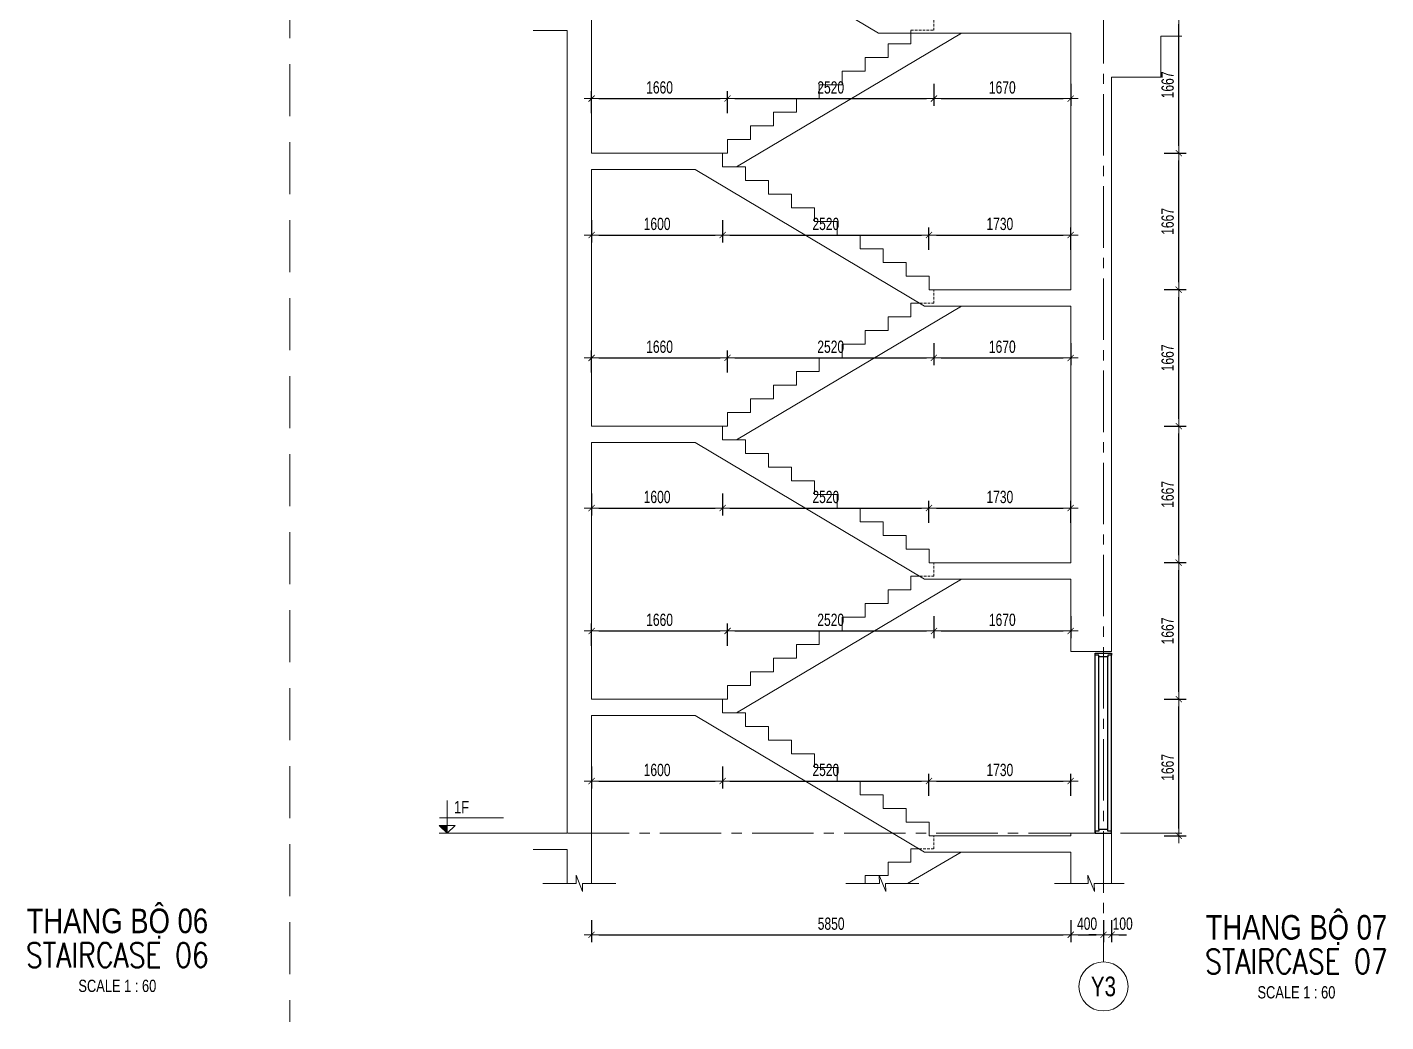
# Model space of a CAD drawing. Header units: millimetres. Extents: x -179076 to 152218, y -28646 to 38481.
# Drawn here: x 86112 to 102702, y -28646 to -16502 of the extents above; entities that cross this region are included whole.
import ezdxf
from ezdxf.enums import TextEntityAlignment as Align

# ---------------------------------------------------------------- set-up
doc = ezdxf.new("R2010")
doc.units = ezdxf.units.MM
doc.linetypes.add('CENTER2', pattern=[1.125, 0.75, -0.125, 0.125, -0.125])
doc.linetypes.add('HIDDEN2', pattern=[4.7625, 3.175, -1.5875])
doc.layers.get('Defpoints').update_dxf_attribs({"color": 151, "lineweight": 9})
doc.layers.add('A-DOOR', color=4, linetype='Continuous')
doc.layers.add('DOOR', color=4, linetype='Continuous')
for name, color, linetype, lineweight in [('NDC_S_ANNO', 7, 'Continuous', 20), ('NDC_S_AXIS', 5, 'CENTER2', 13), ('NDC_S_CONTINUOUS', 3, 'Continuous', 20), ('NDC_S_DIM', 1, 'Continuous', 15), ('NDC_S_ENG TITLE', 3, 'Continuous', 20), ('NDC_S_HIDDEN', 8, 'HIDDEN2', 13), ('NDC_S_SLAB', 2, 'Continuous', 20), ('NDC_S_SYMBOL', 1, 'Continuous', 15), ('NDC_S_TEXT SYMBOL', 7, 'Continuous', 20), ('NDC_S_VN TEXT', 7, 'Continuous', 20), ('NDC_S_VN TITLE', 6, 'Continuous', 35)]:
    doc.layers.add(name, color=color, linetype=linetype, lineweight=lineweight)
doc.styles.add('NDC_ANNO', font='', dxfattribs={"width": 0.8})
doc.styles.add('NDC_DIM', font='', dxfattribs={"width": 0.75})
doc.styles.add('NDC_EN TXT', font='romans.shx', dxfattribs={"width": 0.8})
doc.styles.add('NDC_VIE TXT', font='arial.ttf', dxfattribs={"width": 0.8})
doc.styles.get('NDC_ANNO').set_extended_font_data('Dotum')
doc.styles.get('NDC_DIM').set_extended_font_data('Dotum')
doc.dimstyles.new('NDC_dim_60', dxfattribs={"dimscale": 60, "dimtxt": 2.5, "dimasz": 1.5, "dimexe": 1.5, "dimexo": 2.5, "dimgap": 1, "dimtad": 1, "dimdec": 0, "dimzin": 0, "dimdsep": 46, "dimtxsty": 'NDC_DIM', "dimblk": 'DIMMARK', "dimcen": 0.09, "dimdle": 1.2, "dimclrd": 1, "dimclre": 1, "dimclrt": 3, "dimadec": 0, "dimazin": 0, "dimtfac": 1, "dimtdec": 0, "dimtix": 1, "dimtofl": 0, "dimtmove": 0, "dimatfit": 3, "dimfxl": 3, "dimfxlon": 1, "dimtolj": 1, "dimtzin": 0, "dimarcsym": 0})

# ---------------------------------------------------------------- blocks, each defined once
blk = doc.blocks.new('Drawing name_symbol')
at = {"layer": 'NDC_S_ENG TITLE', "style": 'NDC_EN TXT', "width": 0.8}
blk.add_attdef('SECTDET1', text='', height=5, dxfattribs=at).set_placement((0, 1.01), align=Align.CENTER)
at = {"layer": 'NDC_S_TEXT SYMBOL', "lineweight": 25, "style": 'NDC_ANNO', "width": 0.8}
blk.add_attdef('SSCALE', text='', height=2.5, dxfattribs=at).set_placement((0, -4), align=Align.CENTER)
at = {"layer": 'NDC_S_VN TITLE', "style": 'NDC_VIE TXT', "width": 0.8}
blk.add_attdef('SECTDET2', text='', height=5, dxfattribs=at).set_placement((0, 7.97), align=Align.CENTER)
blk = doc.blocks.new('X-SECTION-2$0$X-SEC-DOO2')
at = {"layer": 'A-DOOR'}
for p, q in [((41976, 101972), (41976, 104172)), ((42021, 102017), (42021, 104127)), ((42131, 102017), (42131, 104127)), ((42176, 101972), (42176, 104172))]:
    blk.add_line(p, q, dxfattribs=at)
for points in [[(41976, 104172), (41976, 104147), (42021, 104147), (42021, 104127), (42131, 104127), (42131, 104147), (42176, 104147), (42176, 104172)], [(41976, 101972), (41976, 101997), (42021, 101997), (42021, 102017), (42131, 102017), (42131, 101997), (42176, 101997), (42176, 101972)]]:
    blk.add_lwpolyline(points, close=True, dxfattribs=at)
at = {"layer": 'Defpoints'}
blk.add_line((41976, 104192), (42176, 104192), dxfattribs=at)
blk = doc.blocks.new('kata_block_CT')
at = {"layer": 'NDC_S_ANNO'}
blk.add_hatch(color=3, dxfattribs=at).paths.add_polyline_path([(0, 1.6), (-1.61, 1.6), (0, 0)])
at = {"layer": 'NDC_S_ANNO', "ltscale": 50}
h = blk.add_hatch(dxfattribs=at)
h.set_pattern_fill('ANSI31', color=256, scale=1.406, style=0)
h.paths.add_polyline_path([(0, 1.6), (0, 0), (1.61, 1.6)])
for p, q in [((-1.59, 3.14), (11.47, 3.14)), ((11.56, 0), (-1.64, 0))]:
    blk.add_line(p, q, dxfattribs=at)
for points in [[(0, 6.69), (0, 0)], [(0, 0), (-1.61, 1.6), (0, 1.6)], [(0, 0), (1.61, 1.6), (0, 1.6)]]:
    blk.add_lwpolyline(points, dxfattribs=at)
at = {"layer": 'NDC_S_ANNO', "color": 8, "ltscale": 50}
blk.add_lwpolyline([(0, 0), (-1.61, 1.6), (0, 1.6)], dxfattribs=at)
at = {"layer": 'NDC_S_TEXT SYMBOL', "color": 3, "style": 'NDC_ANNO', "width": 0.8}
blk.add_attdef('CT', (1.41, 4.07), '', height=2.5, dxfattribs=at)
blk = doc.blocks.new('DIMMARK')
at = {"layer": 'NDC_S_DIM', "color": 1}
blk.add_line((-1.5, 0), (1, 0), dxfattribs=at)
at = {"layer": 'NDC_S_DIM', "color": 2, "const_width": 0.1}
blk.add_lwpolyline([(-0.42, -0.42), (0.42, 0.42)], dxfattribs=at)
blk = doc.blocks.new('*D865')
at = {"layer": 'Defpoints', "color": 0, "transparency": 16777216}
for p in [(93004, -26329), (98854, -26329), (98854, -27584)]:
    blk.add_point(p, dxfattribs=at)
at = {"layer": 'NDC_S_DIM', "color": 1, "lineweight": -2, "transparency": 16777216}
for p, q in [((93004, -27404), (93004, -27674)), ((98854, -27404), (98854, -27674)), ((93094, -27584), (98764, -27584))]:
    blk.add_line(p, q, dxfattribs=at)
at = {"layer": 'NDC_S_DIM', "color": 1, "lineweight": -2, "transparency": 16777216, "xscale": 90, "yscale": 90, "zscale": 90, "rotation": 180}
blk.add_blockref('DIMMARK', (93004, -27584), dxfattribs=at)
at = {"layer": 'NDC_S_DIM', "color": 1, "lineweight": -2, "transparency": 16777216, "xscale": 90, "yscale": 90, "zscale": 90}
blk.add_blockref('DIMMARK', (98854, -27584), dxfattribs=at)
at = {"layer": 'NDC_S_DIM', "color": 3, "transparency": 16777216, "insert": (95929, -27449), "char_height": 150, "attachment_point": 5, "style": 'NDC_DIM'}
blk.add_mtext('\\A1;5850', dxfattribs=at)
blk = doc.blocks.new('*D866')
at = {"layer": 'Defpoints', "color": 0, "transparency": 16777216}
for p in [(99254, -25979), (98854, -26329), (99254, -27584)]:
    blk.add_point(p, dxfattribs=at)
at = {"layer": 'NDC_S_DIM', "color": 1, "lineweight": -2, "transparency": 16777216}
for p, q in [((98854, -27404), (98854, -27674)), ((99254, -27404), (99254, -27674)), ((98944, -27584), (99164, -27584))]:
    blk.add_line(p, q, dxfattribs=at)
at = {"layer": 'NDC_S_DIM', "color": 1, "lineweight": -2, "transparency": 16777216, "xscale": 90, "yscale": 90, "zscale": 90, "rotation": 180}
blk.add_blockref('DIMMARK', (98854, -27584), dxfattribs=at)
at = {"layer": 'NDC_S_DIM', "color": 1, "lineweight": -2, "transparency": 16777216, "xscale": 90, "yscale": 90, "zscale": 90}
blk.add_blockref('DIMMARK', (99254, -27584), dxfattribs=at)
at = {"layer": 'NDC_S_DIM', "color": 3, "transparency": 16777216, "insert": (99054, -27449), "char_height": 150, "attachment_point": 5, "style": 'NDC_DIM'}
blk.add_mtext('\\A1;400', dxfattribs=at)
blk = doc.blocks.new('*U187')
at = {"layer": 'NDC_S_SYMBOL'}
blk.add_line((0, 5), (0, 9), dxfattribs=at)
blk.add_circle((0, 0), 5, dxfattribs=at)
at = {"layer": 'NDC_S_TEXT SYMBOL', "color": 7, "style": 'NDC_ANNO', "width": 0.8}
blk.add_attdef('GRID', text='', height=4, dxfattribs=at).set_placement((0, 0), align=Align.MIDDLE)
blk = doc.blocks.new('*D867')
at = {"layer": 'Defpoints', "color": 0, "transparency": 16777216}
for p in [(99254, -25979), (99354, -26994), (99354, -27584)]:
    blk.add_point(p, dxfattribs=at)
at = {"layer": 'NDC_S_DIM', "color": 1, "lineweight": -2, "transparency": 16777216}
for p, q in [((99254, -27404), (99254, -27674)), ((99354, -27404), (99354, -27674)), ((99164, -27584), (99074, -27584)), ((99444, -27584), (99534, -27584))]:
    blk.add_line(p, q, dxfattribs=at)
at = {"layer": 'NDC_S_DIM', "color": 1, "lineweight": -2, "transparency": 16777216, "xscale": 90, "yscale": 90, "zscale": 90}
blk.add_blockref('DIMMARK', (99254, -27584), dxfattribs=at)
at = {"layer": 'NDC_S_DIM', "color": 1, "lineweight": -2, "transparency": 16777216, "xscale": 90, "yscale": 90, "zscale": 90, "rotation": 180}
blk.add_blockref('DIMMARK', (99354, -27584), dxfattribs=at)
at = {"layer": 'NDC_S_DIM', "color": 3, "transparency": 16777216, "insert": (99489, -27449), "char_height": 150, "attachment_point": 5, "style": 'NDC_DIM'}
blk.add_mtext('\\A1;100', dxfattribs=at)
blk = doc.blocks.new('*D924')
at = {"layer": 'Defpoints', "color": 0, "transparency": 16777216}
for p in [(93004, -24707), (94604, -24707), (94604, -25707)]:
    blk.add_point(p, dxfattribs=at)
at = {"layer": 'NDC_S_DIM', "color": 1, "lineweight": -2, "transparency": 16777216}
for p, q in [((93004, -25527), (93004, -25797)), ((94604, -25527), (94604, -25797)), ((93094, -25707), (94514, -25707))]:
    blk.add_line(p, q, dxfattribs=at)
at = {"layer": 'NDC_S_DIM', "color": 1, "lineweight": -2, "transparency": 16777216, "xscale": 90, "yscale": 90, "zscale": 90, "rotation": 180}
blk.add_blockref('DIMMARK', (93004, -25707), dxfattribs=at)
at = {"layer": 'NDC_S_DIM', "color": 1, "lineweight": -2, "transparency": 16777216, "xscale": 90, "yscale": 90, "zscale": 90}
blk.add_blockref('DIMMARK', (94604, -25707), dxfattribs=at)
at = {"layer": 'NDC_S_DIM', "color": 3, "transparency": 16777216, "insert": (93804, -25572), "char_height": 150, "attachment_point": 5, "style": 'NDC_DIM'}
blk.add_mtext('\\A1;1600', dxfattribs=at)
blk = doc.blocks.new('*D925')
at = {"layer": 'Defpoints', "color": 0, "transparency": 16777216}
for p in [(94604, -24707), (97124, -25707), (97124, -26344)]:
    blk.add_point(p, dxfattribs=at)
at = {"layer": 'NDC_S_DIM', "color": 1, "lineweight": -2, "transparency": 16777216}
for p, q in [((94604, -25527), (94604, -25797)), ((94694, -25707), (97034, -25707)), ((97124, -25887), (97124, -25617))]:
    blk.add_line(p, q, dxfattribs=at)
at = {"layer": 'NDC_S_DIM', "color": 1, "lineweight": -2, "transparency": 16777216, "xscale": 90, "yscale": 90, "zscale": 90, "rotation": 180}
blk.add_blockref('DIMMARK', (94604, -25707), dxfattribs=at)
at = {"layer": 'NDC_S_DIM', "color": 1, "lineweight": -2, "transparency": 16777216, "xscale": 90, "yscale": 90, "zscale": 90}
blk.add_blockref('DIMMARK', (97124, -25707), dxfattribs=at)
at = {"layer": 'NDC_S_DIM', "color": 3, "transparency": 16777216, "insert": (95864, -25572), "char_height": 150, "attachment_point": 5, "style": 'NDC_DIM'}
blk.add_mtext('\\A1;2520', dxfattribs=at)
blk = doc.blocks.new('*D926')
at = {"layer": 'Defpoints', "color": 0, "transparency": 16777216}
for p in [(98854, -25707), (97124, -26344), (98854, -26344)]:
    blk.add_point(p, dxfattribs=at)
at = {"layer": 'NDC_S_DIM', "color": 1, "lineweight": -2, "transparency": 16777216}
for p, q in [((97124, -25887), (97124, -25617)), ((97214, -25707), (98764, -25707)), ((98854, -25887), (98854, -25617))]:
    blk.add_line(p, q, dxfattribs=at)
at = {"layer": 'NDC_S_DIM', "color": 1, "lineweight": -2, "transparency": 16777216, "xscale": 90, "yscale": 90, "zscale": 90, "rotation": 180}
blk.add_blockref('DIMMARK', (97124, -25707), dxfattribs=at)
at = {"layer": 'NDC_S_DIM', "color": 1, "lineweight": -2, "transparency": 16777216, "xscale": 90, "yscale": 90, "zscale": 90}
blk.add_blockref('DIMMARK', (98854, -25707), dxfattribs=at)
at = {"layer": 'NDC_S_DIM', "color": 3, "transparency": 16777216, "insert": (97989, -25572), "char_height": 150, "attachment_point": 5, "style": 'NDC_DIM'}
blk.add_mtext('\\A1;1730', dxfattribs=at)
blk = doc.blocks.new('*D927')
at = {"layer": 'Defpoints', "color": 0, "transparency": 16777216}
for p in [(94664, -23874), (93004, -24707), (94664, -24707)]:
    blk.add_point(p, dxfattribs=at)
at = {"layer": 'NDC_S_DIM', "color": 1, "lineweight": -2, "transparency": 16777216}
for p, q in [((93004, -24054), (93004, -23784)), ((93094, -23874), (94574, -23874)), ((94664, -24054), (94664, -23784))]:
    blk.add_line(p, q, dxfattribs=at)
at = {"layer": 'NDC_S_DIM', "color": 1, "lineweight": -2, "transparency": 16777216, "xscale": 90, "yscale": 90, "zscale": 90, "rotation": 180}
blk.add_blockref('DIMMARK', (93004, -23874), dxfattribs=at)
at = {"layer": 'NDC_S_DIM', "color": 1, "lineweight": -2, "transparency": 16777216, "xscale": 90, "yscale": 90, "zscale": 90}
blk.add_blockref('DIMMARK', (94664, -23874), dxfattribs=at)
at = {"layer": 'NDC_S_DIM', "color": 3, "transparency": 16777216, "insert": (93834, -23739), "char_height": 150, "attachment_point": 5, "style": 'NDC_DIM'}
blk.add_mtext('\\A1;1660', dxfattribs=at)
blk = doc.blocks.new('*D928')
at = {"layer": 'Defpoints', "color": 0, "transparency": 16777216}
for p in [(97184, -23207), (97184, -23874), (94664, -24707)]:
    blk.add_point(p, dxfattribs=at)
at = {"layer": 'NDC_S_DIM', "color": 1, "lineweight": -2, "transparency": 16777216}
for p, q in [((97184, -23694), (97184, -23964)), ((94664, -24054), (94664, -23784)), ((94754, -23874), (97094, -23874))]:
    blk.add_line(p, q, dxfattribs=at)
at = {"layer": 'NDC_S_DIM', "color": 1, "lineweight": -2, "transparency": 16777216, "xscale": 90, "yscale": 90, "zscale": 90, "rotation": 180}
blk.add_blockref('DIMMARK', (94664, -23874), dxfattribs=at)
at = {"layer": 'NDC_S_DIM', "color": 1, "lineweight": -2, "transparency": 16777216, "xscale": 90, "yscale": 90, "zscale": 90}
blk.add_blockref('DIMMARK', (97184, -23874), dxfattribs=at)
at = {"layer": 'NDC_S_DIM', "color": 3, "transparency": 16777216, "insert": (95924, -23739), "char_height": 150, "attachment_point": 5, "style": 'NDC_DIM'}
blk.add_mtext('\\A1;2520', dxfattribs=at)
blk = doc.blocks.new('*D929')
at = {"layer": 'Defpoints', "color": 0, "transparency": 16777216}
for p in [(97184, -23207), (98854, -23240), (98854, -23874)]:
    blk.add_point(p, dxfattribs=at)
at = {"layer": 'NDC_S_DIM', "color": 1, "lineweight": -2, "transparency": 16777216}
for p, q in [((97184, -23694), (97184, -23964)), ((98854, -23694), (98854, -23964)), ((97274, -23874), (98764, -23874))]:
    blk.add_line(p, q, dxfattribs=at)
at = {"layer": 'NDC_S_DIM', "color": 1, "lineweight": -2, "transparency": 16777216, "xscale": 90, "yscale": 90, "zscale": 90, "rotation": 180}
blk.add_blockref('DIMMARK', (97184, -23874), dxfattribs=at)
at = {"layer": 'NDC_S_DIM', "color": 1, "lineweight": -2, "transparency": 16777216, "xscale": 90, "yscale": 90, "zscale": 90}
blk.add_blockref('DIMMARK', (98854, -23874), dxfattribs=at)
at = {"layer": 'NDC_S_DIM', "color": 3, "transparency": 16777216, "insert": (98019, -23739), "char_height": 150, "attachment_point": 5, "style": 'NDC_DIM'}
blk.add_mtext('\\A1;1670', dxfattribs=at)
blk = doc.blocks.new('*D930')
at = {"layer": 'Defpoints', "color": 0, "transparency": 16777216}
for p in [(93004, -21374), (94604, -21374), (94604, -22374)]:
    blk.add_point(p, dxfattribs=at)
at = {"layer": 'NDC_S_DIM', "color": 1, "lineweight": -2, "transparency": 16777216}
for p, q in [((93004, -22194), (93004, -22464)), ((94604, -22194), (94604, -22464)), ((93094, -22374), (94514, -22374))]:
    blk.add_line(p, q, dxfattribs=at)
at = {"layer": 'NDC_S_DIM', "color": 1, "lineweight": -2, "transparency": 16777216, "xscale": 90, "yscale": 90, "zscale": 90, "rotation": 180}
blk.add_blockref('DIMMARK', (93004, -22374), dxfattribs=at)
at = {"layer": 'NDC_S_DIM', "color": 1, "lineweight": -2, "transparency": 16777216, "xscale": 90, "yscale": 90, "zscale": 90}
blk.add_blockref('DIMMARK', (94604, -22374), dxfattribs=at)
at = {"layer": 'NDC_S_DIM', "color": 3, "transparency": 16777216, "insert": (93804, -22239), "char_height": 150, "attachment_point": 5, "style": 'NDC_DIM'}
blk.add_mtext('\\A1;1600', dxfattribs=at)
blk = doc.blocks.new('*D931')
at = {"layer": 'Defpoints', "color": 0, "transparency": 16777216}
for p in [(94604, -21374), (97124, -22374), (97124, -23040)]:
    blk.add_point(p, dxfattribs=at)
at = {"layer": 'NDC_S_DIM', "color": 1, "lineweight": -2, "transparency": 16777216}
for p, q in [((94604, -22194), (94604, -22464)), ((94694, -22374), (97034, -22374)), ((97124, -22554), (97124, -22284))]:
    blk.add_line(p, q, dxfattribs=at)
at = {"layer": 'NDC_S_DIM', "color": 1, "lineweight": -2, "transparency": 16777216, "xscale": 90, "yscale": 90, "zscale": 90, "rotation": 180}
blk.add_blockref('DIMMARK', (94604, -22374), dxfattribs=at)
at = {"layer": 'NDC_S_DIM', "color": 1, "lineweight": -2, "transparency": 16777216, "xscale": 90, "yscale": 90, "zscale": 90}
blk.add_blockref('DIMMARK', (97124, -22374), dxfattribs=at)
at = {"layer": 'NDC_S_DIM', "color": 3, "transparency": 16777216, "insert": (95864, -22239), "char_height": 150, "attachment_point": 5, "style": 'NDC_DIM'}
blk.add_mtext('\\A1;2520', dxfattribs=at)
blk = doc.blocks.new('*D932')
at = {"layer": 'Defpoints', "color": 0, "transparency": 16777216}
for p in [(98854, -22374), (97124, -23040), (98854, -23040)]:
    blk.add_point(p, dxfattribs=at)
at = {"layer": 'NDC_S_DIM', "color": 1, "lineweight": -2, "transparency": 16777216}
for p, q in [((97124, -22554), (97124, -22284)), ((97214, -22374), (98764, -22374)), ((98854, -22554), (98854, -22284))]:
    blk.add_line(p, q, dxfattribs=at)
at = {"layer": 'NDC_S_DIM', "color": 1, "lineweight": -2, "transparency": 16777216, "xscale": 90, "yscale": 90, "zscale": 90, "rotation": 180}
blk.add_blockref('DIMMARK', (97124, -22374), dxfattribs=at)
at = {"layer": 'NDC_S_DIM', "color": 1, "lineweight": -2, "transparency": 16777216, "xscale": 90, "yscale": 90, "zscale": 90}
blk.add_blockref('DIMMARK', (98854, -22374), dxfattribs=at)
at = {"layer": 'NDC_S_DIM', "color": 3, "transparency": 16777216, "insert": (97989, -22239), "char_height": 150, "attachment_point": 5, "style": 'NDC_DIM'}
blk.add_mtext('\\A1;1730', dxfattribs=at)
blk = doc.blocks.new('*D933')
at = {"layer": 'Defpoints', "color": 0, "transparency": 16777216}
for p in [(94664, -20540), (93004, -21374), (94664, -21374)]:
    blk.add_point(p, dxfattribs=at)
at = {"layer": 'NDC_S_DIM', "color": 1, "lineweight": -2, "transparency": 16777216}
for p, q in [((93004, -20720), (93004, -20450)), ((93094, -20540), (94574, -20540)), ((94664, -20720), (94664, -20450))]:
    blk.add_line(p, q, dxfattribs=at)
at = {"layer": 'NDC_S_DIM', "color": 1, "lineweight": -2, "transparency": 16777216, "xscale": 90, "yscale": 90, "zscale": 90, "rotation": 180}
blk.add_blockref('DIMMARK', (93004, -20540), dxfattribs=at)
at = {"layer": 'NDC_S_DIM', "color": 1, "lineweight": -2, "transparency": 16777216, "xscale": 90, "yscale": 90, "zscale": 90}
blk.add_blockref('DIMMARK', (94664, -20540), dxfattribs=at)
at = {"layer": 'NDC_S_DIM', "color": 3, "transparency": 16777216, "insert": (93834, -20405), "char_height": 150, "attachment_point": 5, "style": 'NDC_DIM'}
blk.add_mtext('\\A1;1660', dxfattribs=at)
blk = doc.blocks.new('*D934')
at = {"layer": 'Defpoints', "color": 0, "transparency": 16777216}
for p in [(97184, -19874), (97184, -20540), (94664, -21374)]:
    blk.add_point(p, dxfattribs=at)
at = {"layer": 'NDC_S_DIM', "color": 1, "lineweight": -2, "transparency": 16777216}
for p, q in [((97184, -20360), (97184, -20630)), ((94664, -20720), (94664, -20450)), ((94754, -20540), (97094, -20540))]:
    blk.add_line(p, q, dxfattribs=at)
at = {"layer": 'NDC_S_DIM', "color": 1, "lineweight": -2, "transparency": 16777216, "xscale": 90, "yscale": 90, "zscale": 90, "rotation": 180}
blk.add_blockref('DIMMARK', (94664, -20540), dxfattribs=at)
at = {"layer": 'NDC_S_DIM', "color": 1, "lineweight": -2, "transparency": 16777216, "xscale": 90, "yscale": 90, "zscale": 90}
blk.add_blockref('DIMMARK', (97184, -20540), dxfattribs=at)
at = {"layer": 'NDC_S_DIM', "color": 3, "transparency": 16777216, "insert": (95924, -20405), "char_height": 150, "attachment_point": 5, "style": 'NDC_DIM'}
blk.add_mtext('\\A1;2520', dxfattribs=at)
blk = doc.blocks.new('*D935')
at = {"layer": 'Defpoints', "color": 0, "transparency": 16777216}
for p in [(97184, -19874), (98854, -19907), (98854, -20540)]:
    blk.add_point(p, dxfattribs=at)
at = {"layer": 'NDC_S_DIM', "color": 1, "lineweight": -2, "transparency": 16777216}
for p, q in [((97184, -20360), (97184, -20630)), ((98854, -20360), (98854, -20630)), ((97274, -20540), (98764, -20540))]:
    blk.add_line(p, q, dxfattribs=at)
at = {"layer": 'NDC_S_DIM', "color": 1, "lineweight": -2, "transparency": 16777216, "xscale": 90, "yscale": 90, "zscale": 90, "rotation": 180}
blk.add_blockref('DIMMARK', (97184, -20540), dxfattribs=at)
at = {"layer": 'NDC_S_DIM', "color": 1, "lineweight": -2, "transparency": 16777216, "xscale": 90, "yscale": 90, "zscale": 90}
blk.add_blockref('DIMMARK', (98854, -20540), dxfattribs=at)
at = {"layer": 'NDC_S_DIM', "color": 3, "transparency": 16777216, "insert": (98019, -20405), "char_height": 150, "attachment_point": 5, "style": 'NDC_DIM'}
blk.add_mtext('\\A1;1670', dxfattribs=at)
blk = doc.blocks.new('*D936')
at = {"layer": 'Defpoints', "color": 0, "transparency": 16777216}
for p in [(93004, -18040), (94604, -18040), (94604, -19040)]:
    blk.add_point(p, dxfattribs=at)
at = {"layer": 'NDC_S_DIM', "color": 1, "lineweight": -2, "transparency": 16777216}
for p, q in [((93004, -18860), (93004, -19130)), ((94604, -18860), (94604, -19130)), ((93094, -19040), (94514, -19040))]:
    blk.add_line(p, q, dxfattribs=at)
at = {"layer": 'NDC_S_DIM', "color": 1, "lineweight": -2, "transparency": 16777216, "xscale": 90, "yscale": 90, "zscale": 90, "rotation": 180}
blk.add_blockref('DIMMARK', (93004, -19040), dxfattribs=at)
at = {"layer": 'NDC_S_DIM', "color": 1, "lineweight": -2, "transparency": 16777216, "xscale": 90, "yscale": 90, "zscale": 90}
blk.add_blockref('DIMMARK', (94604, -19040), dxfattribs=at)
at = {"layer": 'NDC_S_DIM', "color": 3, "transparency": 16777216, "insert": (93804, -18905), "char_height": 150, "attachment_point": 5, "style": 'NDC_DIM'}
blk.add_mtext('\\A1;1600', dxfattribs=at)
blk = doc.blocks.new('*D937')
at = {"layer": 'Defpoints', "color": 0, "transparency": 16777216}
for p in [(94604, -18040), (97124, -19040), (97124, -19707)]:
    blk.add_point(p, dxfattribs=at)
at = {"layer": 'NDC_S_DIM', "color": 1, "lineweight": -2, "transparency": 16777216}
for p, q in [((94604, -18860), (94604, -19130)), ((94694, -19040), (97034, -19040)), ((97124, -19220), (97124, -18950))]:
    blk.add_line(p, q, dxfattribs=at)
at = {"layer": 'NDC_S_DIM', "color": 1, "lineweight": -2, "transparency": 16777216, "xscale": 90, "yscale": 90, "zscale": 90, "rotation": 180}
blk.add_blockref('DIMMARK', (94604, -19040), dxfattribs=at)
at = {"layer": 'NDC_S_DIM', "color": 1, "lineweight": -2, "transparency": 16777216, "xscale": 90, "yscale": 90, "zscale": 90}
blk.add_blockref('DIMMARK', (97124, -19040), dxfattribs=at)
at = {"layer": 'NDC_S_DIM', "color": 3, "transparency": 16777216, "insert": (95864, -18905), "char_height": 150, "attachment_point": 5, "style": 'NDC_DIM'}
blk.add_mtext('\\A1;2520', dxfattribs=at)
blk = doc.blocks.new('*D938')
at = {"layer": 'Defpoints', "color": 0, "transparency": 16777216}
for p in [(98854, -19040), (97124, -19707), (98854, -19707)]:
    blk.add_point(p, dxfattribs=at)
at = {"layer": 'NDC_S_DIM', "color": 1, "lineweight": -2, "transparency": 16777216}
for p, q in [((97124, -19220), (97124, -18950)), ((97214, -19040), (98764, -19040)), ((98854, -19220), (98854, -18950))]:
    blk.add_line(p, q, dxfattribs=at)
at = {"layer": 'NDC_S_DIM', "color": 1, "lineweight": -2, "transparency": 16777216, "xscale": 90, "yscale": 90, "zscale": 90, "rotation": 180}
blk.add_blockref('DIMMARK', (97124, -19040), dxfattribs=at)
at = {"layer": 'NDC_S_DIM', "color": 1, "lineweight": -2, "transparency": 16777216, "xscale": 90, "yscale": 90, "zscale": 90}
blk.add_blockref('DIMMARK', (98854, -19040), dxfattribs=at)
at = {"layer": 'NDC_S_DIM', "color": 3, "transparency": 16777216, "insert": (97989, -18905), "char_height": 150, "attachment_point": 5, "style": 'NDC_DIM'}
blk.add_mtext('\\A1;1730', dxfattribs=at)
blk = doc.blocks.new('*D939')
at = {"layer": 'Defpoints', "color": 0, "transparency": 16777216}
for p in [(94664, -17374), (93004, -18040), (94664, -18040)]:
    blk.add_point(p, dxfattribs=at)
at = {"layer": 'NDC_S_DIM', "color": 1, "lineweight": -2, "transparency": 16777216}
for p, q in [((93004, -17554), (93004, -17284)), ((93094, -17374), (94574, -17374)), ((94664, -17554), (94664, -17284))]:
    blk.add_line(p, q, dxfattribs=at)
at = {"layer": 'NDC_S_DIM', "color": 1, "lineweight": -2, "transparency": 16777216, "xscale": 90, "yscale": 90, "zscale": 90, "rotation": 180}
blk.add_blockref('DIMMARK', (93004, -17374), dxfattribs=at)
at = {"layer": 'NDC_S_DIM', "color": 1, "lineweight": -2, "transparency": 16777216, "xscale": 90, "yscale": 90, "zscale": 90}
blk.add_blockref('DIMMARK', (94664, -17374), dxfattribs=at)
at = {"layer": 'NDC_S_DIM', "color": 3, "transparency": 16777216, "insert": (93834, -17239), "char_height": 150, "attachment_point": 5, "style": 'NDC_DIM'}
blk.add_mtext('\\A1;1660', dxfattribs=at)
blk = doc.blocks.new('*D940')
at = {"layer": 'Defpoints', "color": 0, "transparency": 16777216}
for p in [(97184, -16540), (97184, -17374), (94664, -18040)]:
    blk.add_point(p, dxfattribs=at)
at = {"layer": 'NDC_S_DIM', "color": 1, "lineweight": -2, "transparency": 16777216}
for p, q in [((97184, -17194), (97184, -17464)), ((94664, -17554), (94664, -17284)), ((94754, -17374), (97094, -17374))]:
    blk.add_line(p, q, dxfattribs=at)
at = {"layer": 'NDC_S_DIM', "color": 1, "lineweight": -2, "transparency": 16777216, "xscale": 90, "yscale": 90, "zscale": 90, "rotation": 180}
blk.add_blockref('DIMMARK', (94664, -17374), dxfattribs=at)
at = {"layer": 'NDC_S_DIM', "color": 1, "lineweight": -2, "transparency": 16777216, "xscale": 90, "yscale": 90, "zscale": 90}
blk.add_blockref('DIMMARK', (97184, -17374), dxfattribs=at)
at = {"layer": 'NDC_S_DIM', "color": 3, "transparency": 16777216, "insert": (95924, -17239), "char_height": 150, "attachment_point": 5, "style": 'NDC_DIM'}
blk.add_mtext('\\A1;2520', dxfattribs=at)
blk = doc.blocks.new('*D941')
at = {"layer": 'Defpoints', "color": 0, "transparency": 16777216}
for p in [(97184, -16540), (98854, -16574), (98854, -17374)]:
    blk.add_point(p, dxfattribs=at)
at = {"layer": 'NDC_S_DIM', "color": 1, "lineweight": -2, "transparency": 16777216}
for p, q in [((97184, -17194), (97184, -17464)), ((98854, -17194), (98854, -17464)), ((97274, -17374), (98764, -17374))]:
    blk.add_line(p, q, dxfattribs=at)
at = {"layer": 'NDC_S_DIM', "color": 1, "lineweight": -2, "transparency": 16777216, "xscale": 90, "yscale": 90, "zscale": 90, "rotation": 180}
blk.add_blockref('DIMMARK', (97184, -17374), dxfattribs=at)
at = {"layer": 'NDC_S_DIM', "color": 1, "lineweight": -2, "transparency": 16777216, "xscale": 90, "yscale": 90, "zscale": 90}
blk.add_blockref('DIMMARK', (98854, -17374), dxfattribs=at)
at = {"layer": 'NDC_S_DIM', "color": 3, "transparency": 16777216, "insert": (98019, -17239), "char_height": 150, "attachment_point": 5, "style": 'NDC_DIM'}
blk.add_mtext('\\A1;1670', dxfattribs=at)
blk = doc.blocks.new('*D1263')
at = {"layer": 'Defpoints', "color": 0, "transparency": 16777216}
for p in [(94664, -24707), (100174, -24707), (98854, -26374)]:
    blk.add_point(p, dxfattribs=at)
at = {"layer": 'NDC_S_DIM', "color": 1, "lineweight": -2, "transparency": 16777216}
for p, q in [((99994, -24707), (100264, -24707)), ((100174, -26284), (100174, -24797)), ((99994, -26374), (100264, -26374))]:
    blk.add_line(p, q, dxfattribs=at)
at = {"layer": 'NDC_S_DIM', "color": 1, "lineweight": -2, "transparency": 16777216, "xscale": 90, "yscale": 90, "zscale": 90}
for p, rotation in [((100174, -24707), 90), ((100174, -26374), 270)]:
    blk.add_blockref('DIMMARK', p, dxfattribs=dict(at, rotation=rotation))
at = {"layer": 'NDC_S_DIM', "color": 3, "transparency": 16777216, "insert": (100039, -25540), "char_height": 150, "attachment_point": 5, "rotation": 90, "style": 'NDC_DIM'}
blk.add_mtext('\\A1;1667', dxfattribs=at)
blk = doc.blocks.new('*D1264')
at = {"layer": 'Defpoints', "color": 0, "transparency": 16777216}
for p in [(97124, -23040), (100174, -23040), (94664, -24707)]:
    blk.add_point(p, dxfattribs=at)
at = {"layer": 'NDC_S_DIM', "color": 1, "lineweight": -2, "transparency": 16777216}
for p, q in [((99994, -23040), (100264, -23040)), ((100174, -24617), (100174, -23130)), ((99994, -24707), (100264, -24707))]:
    blk.add_line(p, q, dxfattribs=at)
at = {"layer": 'NDC_S_DIM', "color": 1, "lineweight": -2, "transparency": 16777216, "xscale": 90, "yscale": 90, "zscale": 90}
for p, rotation in [((100174, -23040), 90), ((100174, -24707), 270)]:
    blk.add_blockref('DIMMARK', p, dxfattribs=dict(at, rotation=rotation))
at = {"layer": 'NDC_S_DIM', "color": 3, "transparency": 16777216, "insert": (100039, -23874), "char_height": 150, "attachment_point": 5, "rotation": 90, "style": 'NDC_DIM'}
blk.add_mtext('\\A1;1667', dxfattribs=at)
blk = doc.blocks.new('*D1265')
at = {"layer": 'Defpoints', "color": 0, "transparency": 16777216}
for p in [(94664, -21374), (100174, -21374), (97124, -23040)]:
    blk.add_point(p, dxfattribs=at)
at = {"layer": 'NDC_S_DIM', "color": 1, "lineweight": -2, "transparency": 16777216}
for p, q in [((99994, -21374), (100264, -21374)), ((100174, -22950), (100174, -21464)), ((99994, -23040), (100264, -23040))]:
    blk.add_line(p, q, dxfattribs=at)
at = {"layer": 'NDC_S_DIM', "color": 1, "lineweight": -2, "transparency": 16777216, "xscale": 90, "yscale": 90, "zscale": 90}
for p, rotation in [((100174, -21374), 90), ((100174, -23040), 270)]:
    blk.add_blockref('DIMMARK', p, dxfattribs=dict(at, rotation=rotation))
at = {"layer": 'NDC_S_DIM', "color": 3, "transparency": 16777216, "insert": (100039, -22207), "char_height": 150, "attachment_point": 5, "rotation": 90, "style": 'NDC_DIM'}
blk.add_mtext('\\A1;1667', dxfattribs=at)
blk = doc.blocks.new('*D1266')
at = {"layer": 'Defpoints', "color": 0, "transparency": 16777216}
for p in [(97124, -19707), (100174, -19707), (94664, -21374)]:
    blk.add_point(p, dxfattribs=at)
at = {"layer": 'NDC_S_DIM', "color": 1, "lineweight": -2, "transparency": 16777216}
for p, q in [((99994, -19707), (100264, -19707)), ((100174, -21284), (100174, -19797)), ((99994, -21374), (100264, -21374))]:
    blk.add_line(p, q, dxfattribs=at)
at = {"layer": 'NDC_S_DIM', "color": 1, "lineweight": -2, "transparency": 16777216, "xscale": 90, "yscale": 90, "zscale": 90}
for p, rotation in [((100174, -19707), 90), ((100174, -21374), 270)]:
    blk.add_blockref('DIMMARK', p, dxfattribs=dict(at, rotation=rotation))
at = {"layer": 'NDC_S_DIM', "color": 3, "transparency": 16777216, "insert": (100039, -20540), "char_height": 150, "attachment_point": 5, "rotation": 90, "style": 'NDC_DIM'}
blk.add_mtext('\\A1;1667', dxfattribs=at)
blk = doc.blocks.new('*D1267')
at = {"layer": 'Defpoints', "color": 0, "transparency": 16777216}
for p in [(94664, -18040), (100174, -18040), (97124, -19707)]:
    blk.add_point(p, dxfattribs=at)
at = {"layer": 'NDC_S_DIM', "color": 1, "lineweight": -2, "transparency": 16777216}
for p, q in [((99994, -18040), (100264, -18040)), ((100174, -19617), (100174, -18130)), ((99994, -19707), (100264, -19707))]:
    blk.add_line(p, q, dxfattribs=at)
at = {"layer": 'NDC_S_DIM', "color": 1, "lineweight": -2, "transparency": 16777216, "xscale": 90, "yscale": 90, "zscale": 90}
for p, rotation in [((100174, -18040), 90), ((100174, -19707), 270)]:
    blk.add_blockref('DIMMARK', p, dxfattribs=dict(at, rotation=rotation))
at = {"layer": 'NDC_S_DIM', "color": 3, "transparency": 16777216, "insert": (100039, -18874), "char_height": 150, "attachment_point": 5, "rotation": 90, "style": 'NDC_DIM'}
blk.add_mtext('\\A1;1667', dxfattribs=at)
blk = doc.blocks.new('*D1268')
at = {"layer": 'Defpoints', "color": 0, "transparency": 16777216}
for p in [(96564, -16374), (100174, -16374), (94664, -18040)]:
    blk.add_point(p, dxfattribs=at)
at = {"layer": 'NDC_S_DIM', "color": 1, "lineweight": -2, "transparency": 16777216}
for p, q in [((99994, -16374), (100264, -16374)), ((100174, -17950), (100174, -16464)), ((99994, -18040), (100264, -18040))]:
    blk.add_line(p, q, dxfattribs=at)
at = {"layer": 'NDC_S_DIM', "color": 1, "lineweight": -2, "transparency": 16777216, "xscale": 90, "yscale": 90, "zscale": 90}
for p, rotation in [((100174, -16374), 90), ((100174, -18040), 270)]:
    blk.add_blockref('DIMMARK', p, dxfattribs=dict(at, rotation=rotation))
at = {"layer": 'NDC_S_DIM', "color": 3, "transparency": 16777216, "insert": (100039, -17207), "char_height": 150, "attachment_point": 5, "rotation": 90, "style": 'NDC_DIM'}
blk.add_mtext('\\A1;1667', dxfattribs=at)

msp = doc.modelspace()

# ---------------------------------------------------------------- linework, layer by layer
at = {"layer": 'NDC_S_AXIS', "ltscale": 1000}
for p, q in [((99254.2, 2929.7), (99254.2, -27914)), ((100213.2, -26343.8), (91146, -26343.8))]:
    msp.add_line(p, q, dxfattribs=at)
at = {"layer": 'NDC_S_CONTINUOUS'}
for p, q in [((97519.2, -16573.8), (94775.2, -18207.1)), ((97519.2, -19907.1), (94775.2, -21540.4)), ((97519.2, -23240.4), (94775.2, -24873.8)), ((96859.7, -26955.8), (97518, -26573.8))]:
    msp.add_line(p, q, dxfattribs=at)
for points in [[(94604.2, -18040.4), (94664.2, -18040.4), (94664.2, -17873.8), (94944.2, -17873.8), (94944.2, -17707.1), (95224.2, -17707.1), (95224.2, -17540.4), (95504.2, -17540.4), (95504.2, -17373.8), (95784.2, -17373.8), (95784.2, -17207.1), (96064.2, -17207.1), (96064.2, -17040.4), (96344.2, -17040.4), (96344.2, -16873.8), (96624.2, -16873.8), (96624.2, -16707.1), (96904.2, -16707.1), (96904.2, -16573.8)], [(94604.2, -21373.8), (94664.2, -21373.8), (94664.2, -21207.1), (94944.2, -21207.1), (94944.2, -21040.4), (95224.2, -21040.4), (95224.2, -20873.8), (95504.2, -20873.8), (95504.2, -20707.1), (95784.2, -20707.1), (95784.2, -20540.4), (96064.2, -20540.4), (96064.2, -20373.8), (96344.2, -20373.8), (96344.2, -20207.1), (96624.2, -20207.1), (96624.2, -20040.4), (96904.2, -20040.4), (96904.2, -19873.8), (97013.1, -19873.8)], [(94604.2, -24707.1), (94664.2, -24707.1), (94664.2, -24540.4), (94944.2, -24540.4), (94944.2, -24373.8), (95224.2, -24373.8), (95224.2, -24207.1), (95504.2, -24207.1), (95504.2, -24040.4), (95784.2, -24040.4), (95784.2, -23873.8), (96064.2, -23873.8), (96064.2, -23707.1), (96344.2, -23707.1), (96344.2, -23540.4), (96624.2, -23540.4), (96624.2, -23373.8), (96904.2, -23373.8), (96904.2, -23207.1), (97013.1, -23207.1)], [(96344.2, -26955.8), (96344.2, -26861.3), (96624.2, -26861.3), (96624.2, -26698.8), (96904.2, -26698.8), (96904.2, -26536.3), (97006.1, -26536.3)]]:
    msp.add_lwpolyline(points, dxfattribs=at)
at = {"layer": 'NDC_S_HIDDEN', "ltscale": 200}
msp.add_line((89320.1, 4953.6), (89320.1, -28646.4), dxfattribs=at)
at = {"layer": 'NDC_S_HIDDEN', "ltscale": 10}
for points in [[(96904.2, -16573.8), (96904.2, -16540.4), (97184.2, -16540.4), (97184.2, -16373.8)], [(97013.1, -19873.8), (97184.2, -19873.8), (97184.2, -19711.3)], [(97013.1, -23207.1), (97184.2, -23207.1), (97184.2, -23044.6)], [(97005.7, -26536.3), (97184.2, -26536.3), (97184.2, -26373.8)]]:
    msp.add_lwpolyline(points, dxfattribs=at)
at = {"layer": 'NDC_S_SLAB'}
for p, q in [((92291, -16543.8), (92704.2, -16543.8)), ((92704.2, -16543.8), (92704.2, -26343.8)), ((99954.2, -16613.8), (99954.2, -17113.8)), ((99354.2, -24123.8), (99354.2, -17113.8)), ((99354.2, -17113.8), (99954.2, -17113.8)), ((94269.1, -18240.4), (93004.2, -18240.4)), ((97069.1, -19907.1), (94269.1, -18240.4)), ((98854.2, -19907.1), (97069.1, -19907.1)), ((94269.1, -21573.8), (93004.2, -21573.8)), ((98854.2, -24123.8), (99354.2, -24123.8)), ((97069.1, -26573.8), (94269.1, -24907.1)), ((92291, -26343.8), (92704.2, -26343.8)), ((98854.2, -26343.8), (99354.2, -26343.8)), ((99354.2, -26955.8), (99354.2, -26343.8)), ((92291, -26543.8), (92704.2, -26543.8)), ((92704.2, -26543.8), (92704.2, -26955.8)), ((97069.1, -26573.8), (98854.2, -26573.8))]:
    msp.add_line(p, q, dxfattribs=at)
for points in [[(93004.2, -18040.4), (93004.2, -15073.8)], [(98854.2, -19707.1), (98854.2, -16573.8), (96509.1, -16573.8), (93989.1, -15073.8)], [(100213.2, -16613.8), (99954.2, -16613.8)], [(98854.2, -19707.1), (97124.2, -19707.1), (97124.2, -19540.4), (96844.2, -19540.4), (96844.2, -19373.8), (96564.2, -19373.8), (96564.2, -19207.1), (96284.2, -19207.1), (96284.2, -19040.4), (96004.2, -19040.4), (96004.2, -18873.8), (95724.2, -18873.8), (95724.2, -18707.1), (95444.2, -18707.1), (95444.2, -18540.4), (95164.2, -18540.4), (95164.2, -18373.8), (94884.2, -18373.8), (94884.2, -18207.1), (94604.2, -18207.1), (94604.2, -18040.4), (93004.2, -18040.4)], [(93004.2, -21373.8), (93004.2, -18240.4)], [(98854.2, -19907.1), (98854.2, -23040.4), (97124.2, -23040.4), (97124.2, -22873.8), (96844.2, -22873.8), (96844.2, -22707.1), (96564.2, -22707.1), (96564.2, -22540.4), (96284.2, -22540.4), (96284.2, -22373.8), (96004.2, -22373.8), (96004.2, -22207.1), (95724.2, -22207.1), (95724.2, -22040.4), (95444.2, -22040.4), (95444.2, -21873.8), (95164.2, -21873.8), (95164.2, -21707.1), (94884.2, -21707.1), (94884.2, -21540.4), (94604.2, -21540.4), (94604.2, -21373.8), (93004.2, -21373.8)], [(93004.2, -24707.1), (93004.2, -21573.8)], [(94269.1, -21573.8), (97069.1, -23240.4), (98854.2, -23240.4)], [(98854.2, -23240.4), (98854.2, -24123.8)], [(98854.2, -26343.8), (98854.2, -26373.8), (97124.2, -26373.8), (97124.2, -26207.1), (96844.2, -26207.1), (96844.2, -26040.4), (96564.2, -26040.4), (96564.2, -25873.8), (96284.2, -25873.8), (96284.2, -25707.1), (96004.2, -25707.1), (96004.2, -25540.4), (95724.2, -25540.4), (95724.2, -25373.8), (95444.2, -25373.8), (95444.2, -25207.1), (95164.2, -25207.1), (95164.2, -25040.4), (94884.2, -25040.4), (94884.2, -24873.8), (94604.2, -24873.8), (94604.2, -24707.1), (93004.2, -24707.1)], [(93004.2, -26955.8), (93004.2, -24907.1), (94269.1, -24907.1)], [(98854.2, -26573.8), (98854.2, -26955.8)]]:
    msp.add_lwpolyline(points, dxfattribs=at)
at = {"layer": 'NDC_S_SYMBOL'}
for points in [[(92406.7, -26955.8), (92816.3, -26955.8), (92814.2, -26855.8), (92894.2, -27055.8), (92892, -26955.8), (93298.3, -26955.8)], [(96108.8, -26955.8), (96518.4, -26955.8), (96516.2, -26855.8), (96596.2, -27055.8), (96594, -26955.8), (97000.3, -26955.8)], [(98656.7, -26955.8), (99066.3, -26955.8), (99064.2, -26855.8), (99144.2, -27055.8), (99142, -26955.8), (99508.9, -26955.8)]]:
    msp.add_lwpolyline(points, dxfattribs=at)

# ---------------------------------------------------------------- block references
at = {"layer": 'DOOR', "xscale": -1}
msp.add_blockref('X-SECTION-2$0$X-SEC-DOO2', (141329.7, -128315.6), dxfattribs=at)
at = {"layer": 'NDC_S_ANNO', "xscale": 60, "yscale": 60, "zscale": 60}
for p, values in [((87212.8, -28042.3), {'SECTDET1': 'STAIRCASE 06', 'SECTDET2': 'THANG BỘ 06', 'SSCALE': 'SCALE 1 : 60'}), ((101610.8, -28121), {'SECTDET1': 'STAIRCASE 07', 'SECTDET2': 'THANG BỘ 07', 'SSCALE': 'SCALE 1 : 60'})]:
    msp.add_blockref('Drawing name_symbol', p, dxfattribs=at).add_auto_attribs(values)
at = {"layer": 'NDC_S_AXIS', "xscale": 60, "yscale": 60, "zscale": 60}
msp.add_blockref('*U187', (99254.2, -28214), dxfattribs=at).add_auto_attribs({'GRID': 'Y3'})
at = {"layer": 'NDC_S_VN TEXT', "xscale": 60, "yscale": 60, "zscale": 60}
msp.add_blockref('kata_block_CT', (91240.4, -26343.8), dxfattribs=at).add_auto_attribs({'CT': '1F'})

# ---------------------------------------------------------------- dimensions: what is measured, and where the dimension line sits
at = {"layer": 'NDC_S_DIM'}
for base, p1, p2, picture, middle in [((100174.4, -16373.8), (94664.2, -18040.4), (96564.2, -16373.8), '*D1268', (100039.3, -17207.1)), ((100174.4, -18040.4), (97124.2, -19707.1), (94664.2, -18040.4), '*D1267', (100039.3, -18873.8)), ((100174.4, -19707.1), (94664.2, -21373.8), (97124.2, -19707.1), '*D1266', (100039.3, -20540.4)), ((100174.4, -21373.8), (97124.2, -23040.4), (94664.2, -21373.8), '*D1265', (100039.3, -22207.1)), ((100174.4, -23040.4), (94664.2, -24707.1), (97124.2, -23040.4), '*D1264', (100039.3, -23873.8))]:
    dim = msp.add_linear_dim(base=base, p1=p1, p2=p2, angle=90, dimstyle='NDC_dim_60', override={"dimtmove": 1}, dxfattribs=at)
    dim.commit()
    dim.dimension.update_dxf_attribs({"geometry": picture, "text_midpoint": middle})
for base, p1, p2, picture, middle in [((97184.2, -17373.8), (94664.2, -18040.4), (97184.2, -16540.4), '*D940', (95924.2, -17238.7)), ((98854.2, -17373.8), (97184.2, -16540.4), (98854.2, -16573.8), '*D941', (98019.2, -17238.7)), ((97124.2, -19040.4), (94604.2, -18040.4), (97124.2, -19707.1), '*D937', (95864.2, -18905.3)), ((98854.2, -19040.4), (97124.2, -19707.1), (98854.2, -19707.1), '*D938', (97989.2, -18905.3)), ((97184.2, -20540.4), (94664.2, -21373.8), (97184.2, -19873.8), '*D934', (95924.2, -20405.3)), ((98854.2, -20540.4), (97184.2, -19873.8), (98854.2, -19907.1), '*D935', (98019.2, -20405.3)), ((97124.2, -22373.8), (94604.2, -21373.8), (97124.2, -23040.4), '*D931', (95864.2, -22238.7)), ((98854.2, -22373.8), (97124.2, -23040.4), (98854.2, -23040.4), '*D932', (97989.2, -22238.7)), ((97184.2, -23873.8), (94664.2, -24707.1), (97184.2, -23207.1), '*D928', (95924.2, -23738.7)), ((98854.2, -23873.8), (97184.2, -23207.1), (98854.2, -23240.4), '*D929', (98019.2, -23738.7)), ((97124.2, -25707.1), (94604.2, -24707.1), (97124.2, -26343.8), '*D925', (95864.2, -25572)), ((98854.2, -25707.1), (97124.2, -26343.8), (98854.2, -26343.8), '*D926', (97989.2, -25572)), ((99254.2, -27584), (98854.2, -26329.3), (99254.2, -25979.3), '*D866', (99054.2, -27448.8))]:
    dim = msp.add_linear_dim(base=base, p1=p1, p2=p2, dimstyle='NDC_dim_60', override={"dimtmove": 1}, dxfattribs=at)
    dim.commit()
    dim.dimension.update_dxf_attribs({"geometry": picture, "text_midpoint": middle})
for base, p1, p2, picture, middle in [((94664.2, -17373.8), (93004.2, -18040.4), (94664.2, -18040.4), '*D939', (93834.2, -17238.7)), ((94604.2, -19040.4), (93004.2, -18040.4), (94604.2, -18040.4), '*D936', (93804.2, -18905.3)), ((94664.2, -20540.4), (93004.2, -21373.8), (94664.2, -21373.8), '*D933', (93834.2, -20405.3)), ((94604.2, -22373.8), (93004.2, -21373.8), (94604.2, -21373.8), '*D930', (93804.2, -22238.7)), ((94664.2, -23873.8), (93004.2, -24707.1), (94664.2, -24707.1), '*D927', (93834.2, -23738.7)), ((94604.2, -25707.1), (93004.2, -24707.1), (94604.2, -24707.1), '*D924', (93804.2, -25572)), ((98854.2, -27584), (93004.2, -26329.3), (98854.2, -26329.3), '*D865', (95929.2, -27448.8))]:
    dim = msp.add_linear_dim(base=base, p1=p1, p2=p2, dimstyle='NDC_dim_60', dxfattribs=at)
    dim.commit()
    dim.dimension.update_dxf_attribs({"geometry": picture, "text_midpoint": middle})
dim = msp.add_linear_dim(base=(100174.4, -24707.1), p1=(98854.2, -26373.8), p2=(94664.2, -24707.1), angle=90, dimstyle='NDC_dim_60', dxfattribs=at)
dim.commit()
dim.dimension.update_dxf_attribs({"geometry": '*D1263', "text_midpoint": (100039.3, -25540.4)})
dim = msp.add_linear_dim(base=(99354.2, -27584), p1=(99254.2, -25979.3), p2=(99354.2, -26993.8), dimstyle='NDC_dim_60', override={"dimtmove": 1}, dxfattribs=at)
dim.commit()
dim.dimension.update_dxf_attribs({"geometry": '*D867', "text_midpoint": (99489.2, -27584), "dimtype": 160})

doc.saveas('drawing.dxf')
